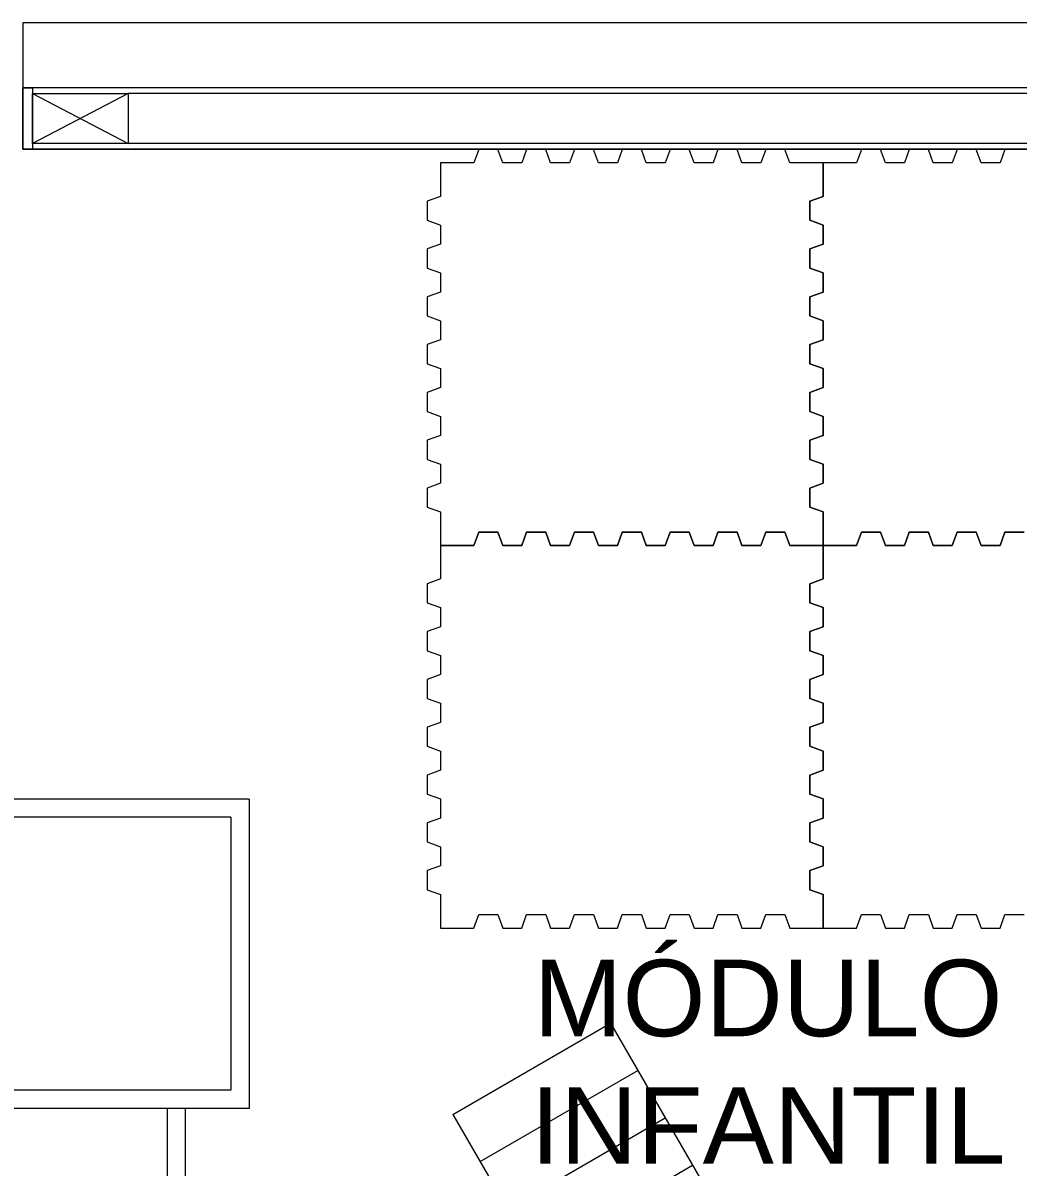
# Model space of a CAD drawing. Header units: metres. Extents: x 349075 to 349285, y 9281902 to 9282050.
# Drawn here: x 349135.91 to 349138.511, y 9281961.013 to 9281964.004 of the extents above; entities that cross this region are included whole.
import ezdxf

# ---------------------------------------------------------------- set-up
doc = ezdxf.new("R2010")
doc.units = ezdxf.units.M
doc.header["$LTSCALE"] = 0.25
doc.layers.add('ARQ-FONDO', color=253, linetype='CONTINUOUS', lineweight=9)
doc.styles.add('Arial_1', font='arial.ttf', dxfattribs={"height": 0.15})

# ---------------------------------------------------------------- blocks, each defined once
blk = doc.blocks.new('GUSANO')
at = {"layer": 'ARQ-FONDO', "lineweight": 0}
for p, q in [((3969.2895, 1580.5322), (3970.9498, 1583.4079)), ((3970.1555, 1580.0322), (3971.5718, 1582.4853)), ((3970.6055, 1580.8116), (3969.7395, 1581.3116)), ((3970.4555, 1580.5518), (3969.5895, 1581.0518)), ((3970.3055, 1580.292), (3969.4395, 1580.792)), ((3970.8627, 1578.7434), (3974.4097, 1580.7913)), ((3970.9127, 1578.6568), (3974.4597, 1580.7047)), ((3970.1555, 1580.0322), (3969.2895, 1580.5322)), ((3969.2155, 1578.1965), (3970.6877, 1579.0465)), ((3970.6877, 1579.0465), (3971.7877, 1577.1413)), ((3969.3521, 1578.1599), (3970.6511, 1578.9099)), ((3970.6511, 1578.9099), (3971.6511, 1577.1779)), ((3969.2155, 1578.1965), (3970.3155, 1576.2913)), ((3969.3521, 1578.1599), (3970.3521, 1576.4279))]:
    blk.add_line(p, q, dxfattribs=at)
blk = doc.blocks.new('bloque sum pg')
at = {"layer": 'ARQ-FONDO'}
for p, q in [((-9.98, -24.87, -20.5486), (-15.2, -24.87, -20.5486)), ((-14.925, -24.885, -20.5486), (-15.175, -25.015, -20.5486)), ((-15.175, -24.885, -20.5486), (-14.925, -25.015, -20.5486)), ((-10.245, -24.885, -20.5486), (-14.925, -24.885, -20.5486)), ((-11.15, -25.03, -20.5486), (-15.2, -25.03, -20.5486)), ((-10.245, -25.015, -20.5486), (-14.925, -25.015, -20.5486))]:
    blk.add_line(p, q, dxfattribs=at)
at = {"layer": 'ARQ-FONDO', "ltscale": 0.7, "elevation": -20.5486}
blk.add_lwpolyline([(-2.13, -25.03), (-2.13, -24.7), (-15.2, -24.7), (-15.2, -25.03)], close=True, dxfattribs=at)
at = {"layer": 'ARQ-FONDO'}
for points, elevation in [([(-15.2, -24.87), (-15.175, -24.87), (-15.175, -25.03), (-15.2, -25.03)], -20.5486), ([(-15.175, -24.885), (-14.925, -24.885), (-14.925, -25.015), (-15.175, -25.015)], -20.5486), ([(-14.1086, -26.066), (-14.0211, -26.066), (-14.0086, -26.031), (-13.9586, -26.031), (-13.9461, -26.066), (-13.8961, -26.066), (-13.8836, -26.031), (-13.8336, -26.031), (-13.8211, -26.066), (-13.7711, -26.066), (-13.7586, -26.031), (-13.7086, -26.031), (-13.6961, -26.066), (-13.6461, -26.066), (-13.6336, -26.031), (-13.6086, -26.031), (-13.5836, -26.031), (-13.5711, -26.066), (-13.5211, -26.066), (-13.5086, -26.031), (-13.4586, -26.031), (-13.4461, -26.066), (-13.3961, -26.066), (-13.3836, -26.031), (-13.3336, -26.031), (-13.3211, -26.066), (-13.2711, -26.066), (-13.2586, -26.031), (-13.2086, -26.031), (-13.1961, -26.066), (-13.1086, -26.066), (-13.1086, -25.9785), (-13.1436, -25.966), (-13.1436, -25.916), (-13.1086, -25.9035), (-13.1086, -25.8535), (-13.1436, -25.841), (-13.1436, -25.791), (-13.1086, -25.7785), (-13.1086, -25.7285), (-13.1436, -25.716), (-13.1436, -25.666), (-13.1086, -25.6535), (-13.1086, -25.6035), (-13.1436, -25.591), (-13.1436, -25.566), (-13.1436, -25.541), (-13.1086, -25.5285), (-13.1086, -25.4785), (-13.1436, -25.466), (-13.1436, -25.416), (-13.1086, -25.4035), (-13.1086, -25.3535), (-13.1436, -25.341), (-13.1436, -25.291), (-13.1086, -25.2785), (-13.1086, -25.2285), (-13.1436, -25.216), (-13.1436, -25.166), (-13.1086, -25.1535), (-13.1086, -25.066), (-13.1961, -25.066), (-13.2086, -25.031), (-13.2586, -25.031), (-13.2711, -25.066), (-13.3211, -25.066), (-13.3336, -25.031), (-13.3836, -25.031), (-13.3961, -25.066), (-13.4461, -25.066), (-13.4586, -25.031), (-13.5086, -25.031), (-13.5211, -25.066), (-13.5711, -25.066), (-13.5836, -25.031), (-13.6086, -25.031), (-13.6336, -25.031), (-13.6461, -25.066), (-13.6961, -25.066), (-13.7086, -25.031), (-13.7586, -25.031), (-13.7711, -25.066), (-13.8211, -25.066), (-13.8336, -25.031), (-13.8836, -25.031), (-13.8961, -25.066), (-13.9461, -25.066), (-13.9586, -25.031), (-14.0086, -25.031), (-14.0211, -25.066), (-14.1086, -25.066), (-14.1086, -25.1535), (-14.1436, -25.166), (-14.1436, -25.216), (-14.1086, -25.2285), (-14.1086, -25.2785), (-14.1436, -25.291), (-14.1436, -25.341), (-14.1086, -25.3535), (-14.1086, -25.4035), (-14.1436, -25.416), (-14.1436, -25.466), (-14.1086, -25.4785), (-14.1086, -25.5285), (-14.1436, -25.541), (-14.1436, -25.566), (-14.1436, -25.591), (-14.1086, -25.6035), (-14.1086, -25.6535), (-14.1436, -25.666), (-14.1436, -25.716), (-14.1086, -25.7285), (-14.1086, -25.7785), (-14.1436, -25.791), (-14.1436, -25.841), (-14.1086, -25.8535), (-14.1086, -25.9035), (-14.1436, -25.916), (-14.1436, -25.966), (-14.1086, -25.9785)], -4973.2871), ([(-14.1086, -27.066), (-14.0211, -27.066), (-14.0086, -27.031), (-13.9586, -27.031), (-13.9461, -27.066), (-13.8961, -27.066), (-13.8836, -27.031), (-13.8336, -27.031), (-13.8211, -27.066), (-13.7711, -27.066), (-13.7586, -27.031), (-13.7086, -27.031), (-13.6961, -27.066), (-13.6461, -27.066), (-13.6336, -27.031), (-13.6086, -27.031), (-13.5836, -27.031), (-13.5711, -27.066), (-13.5211, -27.066), (-13.5086, -27.031), (-13.4586, -27.031), (-13.4461, -27.066), (-13.3961, -27.066), (-13.3836, -27.031), (-13.3336, -27.031), (-13.3211, -27.066), (-13.2711, -27.066), (-13.2586, -27.031), (-13.2086, -27.031), (-13.1961, -27.066), (-13.1086, -27.066), (-13.1086, -26.9785), (-13.1436, -26.966), (-13.1436, -26.916), (-13.1086, -26.9035), (-13.1086, -26.8535), (-13.1436, -26.841), (-13.1436, -26.791), (-13.1086, -26.7785), (-13.1086, -26.7285), (-13.1436, -26.716), (-13.1436, -26.666), (-13.1086, -26.6535), (-13.1086, -26.6035), (-13.1436, -26.591), (-13.1436, -26.566), (-13.1436, -26.541), (-13.1086, -26.5285), (-13.1086, -26.4785), (-13.1436, -26.466), (-13.1436, -26.416), (-13.1086, -26.4035), (-13.1086, -26.3535), (-13.1436, -26.341), (-13.1436, -26.291), (-13.1086, -26.2785), (-13.1086, -26.2285), (-13.1436, -26.216), (-13.1436, -26.166), (-13.1086, -26.1535), (-13.1086, -26.066), (-13.1961, -26.066), (-13.2086, -26.031), (-13.2586, -26.031), (-13.2711, -26.066), (-13.3211, -26.066), (-13.3336, -26.031), (-13.3836, -26.031), (-13.3961, -26.066), (-13.4461, -26.066), (-13.4586, -26.031), (-13.5086, -26.031), (-13.5211, -26.066), (-13.5711, -26.066), (-13.5836, -26.031), (-13.6086, -26.031), (-13.6336, -26.031), (-13.6461, -26.066), (-13.6961, -26.066), (-13.7086, -26.031), (-13.7586, -26.031), (-13.7711, -26.066), (-13.8211, -26.066), (-13.8336, -26.031), (-13.8836, -26.031), (-13.8961, -26.066), (-13.9461, -26.066), (-13.9586, -26.031), (-14.0086, -26.031), (-14.0211, -26.066), (-14.1086, -26.066), (-14.1086, -26.1535), (-14.1436, -26.166), (-14.1436, -26.216), (-14.1086, -26.2285), (-14.1086, -26.2785), (-14.1436, -26.291), (-14.1436, -26.341), (-14.1086, -26.3535), (-14.1086, -26.4035), (-14.1436, -26.416), (-14.1436, -26.466), (-14.1086, -26.4785), (-14.1086, -26.5285), (-14.1436, -26.541), (-14.1436, -26.566), (-14.1436, -26.591), (-14.1086, -26.6035), (-14.1086, -26.6535), (-14.1436, -26.666), (-14.1436, -26.716), (-14.1086, -26.7285), (-14.1086, -26.7785), (-14.1436, -26.791), (-14.1436, -26.841), (-14.1086, -26.8535), (-14.1086, -26.9035), (-14.1436, -26.916), (-14.1436, -26.966), (-14.1086, -26.9785)], -4973.2871)]:
    blk.add_lwpolyline(points, close=True, dxfattribs=dict(at, elevation=elevation))
at = {"layer": 'ARQ-FONDO', "elevation": -4973.2871}
for points in [[(-12.5836, -25.031), (-12.6086, -25.031), (-12.6336, -25.031), (-12.6461, -25.066), (-12.6961, -25.066), (-12.7086, -25.031), (-12.7586, -25.031), (-12.7711, -25.066), (-12.8211, -25.066), (-12.8336, -25.031), (-12.8836, -25.031), (-12.8961, -25.066), (-12.9461, -25.066), (-12.9586, -25.031), (-13.0086, -25.031), (-13.0211, -25.066), (-13.1086, -25.066), (-13.1086, -25.1535), (-13.1436, -25.166), (-13.1436, -25.216), (-13.1086, -25.2285), (-13.1086, -25.2785), (-13.1436, -25.291), (-13.1436, -25.341), (-13.1086, -25.3535), (-13.1086, -25.4035), (-13.1436, -25.416), (-13.1436, -25.466), (-13.1086, -25.4785), (-13.1086, -25.5285), (-13.1436, -25.541), (-13.1436, -25.566), (-13.1436, -25.591), (-13.1086, -25.6035), (-13.1086, -25.6535), (-13.1436, -25.666), (-13.1436, -25.716), (-13.1086, -25.7285), (-13.1086, -25.7785), (-13.1436, -25.791), (-13.1436, -25.841), (-13.1086, -25.8535), (-13.1086, -25.9035), (-13.1436, -25.916), (-13.1436, -25.966), (-13.1086, -25.9785), (-13.1086, -26.066), (-13.0211, -26.066), (-13.0086, -26.031), (-12.9586, -26.031), (-12.9461, -26.066), (-12.8961, -26.066), (-12.8836, -26.031), (-12.8336, -26.031), (-12.8211, -26.066), (-12.7711, -26.066), (-12.7586, -26.031), (-12.7086, -26.031), (-12.6961, -26.066), (-12.6461, -26.066), (-12.6336, -26.031), (-12.6086, -26.031), (-12.5836, -26.031)], [(-12.5836, -26.031), (-12.6086, -26.031), (-12.6336, -26.031), (-12.6461, -26.066), (-12.6961, -26.066), (-12.7086, -26.031), (-12.7586, -26.031), (-12.7711, -26.066), (-12.8211, -26.066), (-12.8336, -26.031), (-12.8836, -26.031), (-12.8961, -26.066), (-12.9461, -26.066), (-12.9586, -26.031), (-13.0086, -26.031), (-13.0211, -26.066), (-13.1086, -26.066), (-13.1086, -26.1535), (-13.1436, -26.166), (-13.1436, -26.216), (-13.1086, -26.2285), (-13.1086, -26.2785), (-13.1436, -26.291), (-13.1436, -26.341), (-13.1086, -26.3535), (-13.1086, -26.4035), (-13.1436, -26.416), (-13.1436, -26.466), (-13.1086, -26.4785), (-13.1086, -26.5285), (-13.1436, -26.541), (-13.1436, -26.566), (-13.1436, -26.591), (-13.1086, -26.6035), (-13.1086, -26.6535), (-13.1436, -26.666), (-13.1436, -26.716), (-13.1086, -26.7285), (-13.1086, -26.7785), (-13.1436, -26.791), (-13.1436, -26.841), (-13.1086, -26.8535), (-13.1086, -26.9035), (-13.1436, -26.916), (-13.1436, -26.966), (-13.1086, -26.9785), (-13.1086, -27.066), (-13.0211, -27.066), (-13.0086, -27.031), (-12.9586, -27.031), (-12.9461, -27.066), (-12.8961, -27.066), (-12.8836, -27.031), (-12.8336, -27.031), (-12.8211, -27.066), (-12.7711, -27.066), (-12.7586, -27.031), (-12.7086, -27.031), (-12.6961, -27.066), (-12.6461, -27.066), (-12.6336, -27.031), (-12.6086, -27.031), (-12.5836, -27.031)]]:
    blk.add_lwpolyline(points, dxfattribs=at)
at = {"layer": 'ARQ-FONDO', "xscale": 0.4759161868435626, "yscale": 0.4759161868435626, "zscale": 0.4759161868435626, "rotation": 240.0000000000011}
blk.add_blockref('GUSANO', (279.4355, 1984.7499, -705.4664), dxfattribs=at)
at = {"layer": 'ARQ-FONDO', "insert": (-14.4277, -27.1488, -705.4664), "char_height": 0.2, "width": 2.349898, "attachment_point": 1, "style": 'Arial_1'}
blk.add_mtext('\\pxqc;MÓDULO INFANTIL', dxfattribs=at)

msp = doc.modelspace()

# ---------------------------------------------------------------- block references
at = {"layer": 'ARQ-FONDO', "lineweight": 5}
msp.add_blockref('bloque sum pg', (349151.1097, 9281988.7037, 705.4664), dxfattribs=at)

doc.saveas('drawing.dxf')
